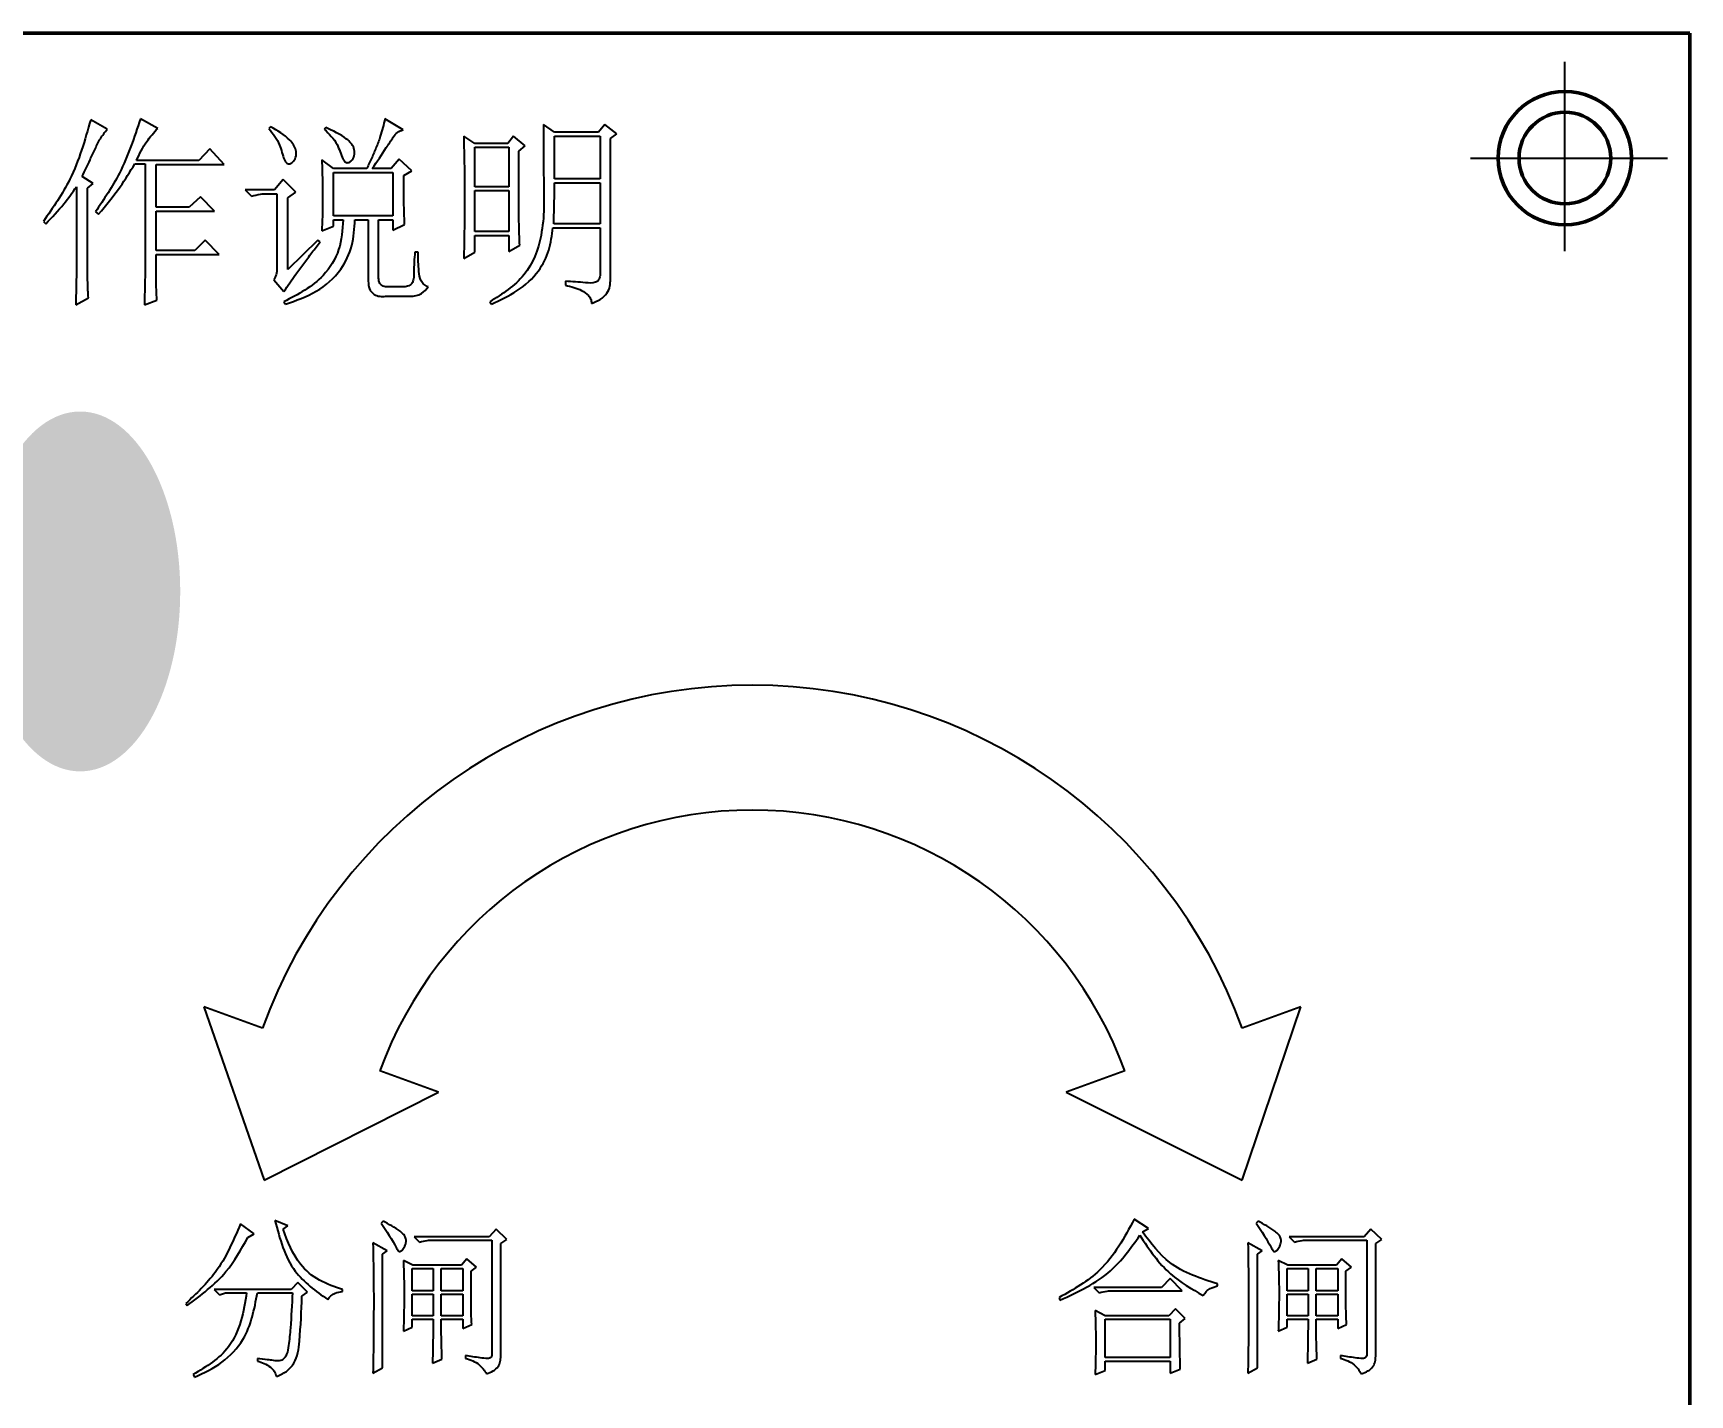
# Model space of a CAD drawing. Extents: x -61205 to 26665, y -81742 to 98141.
# Drawn here: x -37171.12 to -37131.35, y 14435.53 to 14468.22 of the extents above; entities that cross this region are included whole.
import ezdxf
from ezdxf.enums import TextEntityAlignment as Align

# ---------------------------------------------------------------- set-up
doc = ezdxf.new("R2010")
doc.units = 0
doc.header["$LTSCALE"] = 1000
doc.header["$MEASUREMENT"] = 0
doc.linetypes.add('G', pattern=[2, 1.25, -0.25, 0.25, -0.25])
for name, color, linetype in [('01', 7, 'CONTINUOUS'), ('02', 1, 'CONTINUOUS'), ('05', 4, 'G')]:
    doc.layers.add(name, color=color, linetype=linetype)
doc.styles.add('intecad', font='geditxt.shx', dxfattribs={"width": 0.667, "bigfont": 'hzfs_1.shx'})

msp = doc.modelspace()

# ---------------------------------------------------------------- linework, layer by layer
at = {"layer": '01', "lineweight": 50}
for p, q in [((-37131.354, 14468.221), (-37211.354, 14468.221)), ((-37131.354, 14428.221), (-37131.354, 14468.221))]:
    msp.add_line(p, q, dxfattribs=at)
at = {"layer": '01'}
for p, q in [((-37169.34, 14465.916), (-37169.737, 14466.143)), ((-37168.128, 14465.935), (-37168.545, 14466.162)), ((-37165.421, 14465.973), (-37165.459, 14465.935)), ((-37164.096, 14465.954), (-37164.134, 14465.916)), ((-37162.241, 14465.897), (-37162.676, 14466.162)), ((-37158.606, 14465.841), (-37158.871, 14466.03)), ((-37157.395, 14466.03), (-37157.546, 14465.841)), ((-37157.111, 14465.803), (-37157.395, 14466.03)), ((-37160.518, 14465.575), (-37160.783, 14465.746)), ((-37159.723, 14465.575), (-37160.518, 14465.575)), ((-37159.591, 14465.746), (-37159.723, 14465.575)), ((-37159.307, 14465.519), (-37159.591, 14465.746)), ((-37159.458, 14465.386), (-37159.307, 14465.519)), ((-37157.546, 14465.841), (-37158.606, 14465.841)), ((-37158.606, 14464.724), (-37158.606, 14465.746)), ((-37158.606, 14465.746), (-37157.508, 14465.746)), ((-37157.508, 14465.746), (-37157.508, 14464.724)), ((-37157.262, 14465.689), (-37157.111, 14465.803)), ((-37157.262, 14462.319), (-37157.262, 14465.689)), ((-37167.144, 14465.159), (-37168.639, 14465.159)), ((-37166.879, 14465.443), (-37167.144, 14465.159)), ((-37166.538, 14465.064), (-37166.879, 14465.443)), ((-37163.907, 14464.97), (-37164.191, 14465.178)), ((-37162.336, 14465.197), (-37162.525, 14464.97)), ((-37162.033, 14464.913), (-37162.336, 14465.197)), ((-37160.518, 14464.534), (-37160.518, 14465.481)), ((-37160.518, 14465.481), (-37159.704, 14465.481)), ((-37159.704, 14465.481), (-37159.704, 14464.534)), ((-37159.458, 14463.872), (-37159.458, 14465.386)), ((-37169.681, 14464.61), (-37169.946, 14464.78)), ((-37168.677, 14465.083), (-37168.431, 14465.083)), ((-37168.431, 14465.083), (-37168.431, 14462.622)), ((-37168.166, 14464.042), (-37168.166, 14465.064)), ((-37168.166, 14465.064), (-37166.538, 14465.064)), ((-37165.118, 14464.705), (-37165.327, 14464.459)), ((-37164.816, 14464.402), (-37165.118, 14464.705)), ((-37163.112, 14464.97), (-37163.907, 14464.97)), ((-37163.907, 14463.834), (-37163.907, 14464.875)), ((-37163.907, 14464.875), (-37162.487, 14464.875)), ((-37162.525, 14464.97), (-37162.979, 14464.97)), ((-37162.487, 14464.875), (-37162.487, 14463.834)), ((-37162.222, 14464.799), (-37162.033, 14464.913)), ((-37157.508, 14464.724), (-37158.606, 14464.724)), ((-37170.078, 14464.534), (-37170.078, 14462.736)), ((-37169.813, 14464.496), (-37169.681, 14464.61)), ((-37169.813, 14462.509), (-37169.813, 14464.496)), ((-37165.327, 14464.459), (-37166.027, 14464.459)), ((-37166.027, 14464.459), (-37165.876, 14464.307)), ((-37165.497, 14464.364), (-37165.27, 14464.364)), ((-37165.27, 14464.364), (-37165.27, 14462.584)), ((-37165.005, 14464.269), (-37164.816, 14464.402)), ((-37159.704, 14464.534), (-37160.518, 14464.534)), ((-37160.518, 14464.44), (-37159.704, 14464.44)), ((-37160.518, 14463.455), (-37160.518, 14464.44)), ((-37159.704, 14464.44), (-37159.704, 14463.455)), ((-37158.606, 14464.629), (-37157.508, 14464.629)), ((-37157.508, 14464.629), (-37157.508, 14463.645)), ((-37169.624, 14463.929), (-37169.548, 14463.872)), ((-37167.371, 14464.042), (-37168.166, 14464.042)), ((-37168.166, 14463.001), (-37168.166, 14463.947)), ((-37168.166, 14463.947), (-37166.765, 14463.947)), ((-37167.106, 14464.288), (-37167.371, 14464.042)), ((-37166.765, 14463.947), (-37167.106, 14464.288)), ((-37165.005, 14462.547), (-37165.005, 14464.269)), ((-37170.873, 14463.701), (-37170.816, 14463.645)), ((-37164.191, 14463.474), (-37163.907, 14463.588)), ((-37162.487, 14463.834), (-37163.907, 14463.834)), ((-37163.907, 14463.588), (-37163.907, 14463.739)), ((-37163.907, 14463.739), (-37163.68, 14463.739)), ((-37163.396, 14463.739), (-37163.074, 14463.739)), ((-37163.074, 14463.739), (-37163.074, 14462.263)), ((-37162.828, 14462.357), (-37162.828, 14463.739)), ((-37162.828, 14463.739), (-37162.487, 14463.739)), ((-37162.487, 14463.739), (-37162.487, 14463.493)), ((-37162.487, 14463.493), (-37162.203, 14463.626)), ((-37158.644, 14463.55), (-37157.508, 14463.55)), ((-37157.508, 14463.645), (-37158.625, 14463.645)), ((-37157.508, 14463.55), (-37157.508, 14462.433)), ((-37166.993, 14463.247), (-37167.239, 14463.001)), ((-37166.652, 14462.906), (-37166.993, 14463.247)), ((-37164.286, 14463.247), (-37165.005, 14462.547)), ((-37164.229, 14463.209), (-37164.286, 14463.247)), ((-37159.704, 14463.455), (-37160.518, 14463.455)), ((-37160.518, 14463.361), (-37159.704, 14463.361)), ((-37160.518, 14462.963), (-37160.518, 14463.361)), ((-37159.704, 14463.361), (-37159.704, 14462.982)), ((-37159.704, 14462.982), (-37159.439, 14463.133)), ((-37167.239, 14463.001), (-37168.166, 14463.001)), ((-37168.166, 14462.263), (-37168.166, 14462.906)), ((-37168.166, 14462.906), (-37166.652, 14462.906)), ((-37161.881, 14462.963), (-37161.957, 14462.963)), ((-37160.783, 14462.812), (-37160.518, 14462.963)), ((-37165.346, 14462.301), (-37165.1, 14462.017)), ((-37162.222, 14462.13), (-37162.582, 14462.13)), ((-37158.341, 14462.263), (-37158.341, 14462.168)), ((-37170.097, 14461.695), (-37169.794, 14461.865)), ((-37168.45, 14461.695), (-37168.147, 14461.808)), ((-37165.1, 14461.77), (-37165.062, 14461.714)), ((-37162.658, 14461.903), (-37162.071, 14461.903)), ((-37160.159, 14461.77), (-37160.121, 14461.714)), ((-37165.616, 14444.33), (-37167.026, 14444.842)), ((-37167.026, 14444.842), (-37165.572, 14440.678)), ((-37142.098, 14440.678), (-37140.688, 14444.842)), ((-37140.688, 14444.842), (-37142.098, 14444.33)), ((-37161.387, 14442.792), (-37162.797, 14443.304)), ((-37144.917, 14443.304), (-37146.327, 14442.792)), ((-37165.572, 14440.678), (-37161.387, 14442.792)), ((-37146.327, 14442.792), (-37142.098, 14440.678)), ((-37165.006, 14439.584), (-37165.315, 14439.714)), ((-37162.719, 14439.697), (-37162.767, 14439.649)), ((-37144.347, 14439.519), (-37144.688, 14439.746)), ((-37141.719, 14439.697), (-37141.767, 14439.649)), ((-37165.818, 14439.389), (-37166.142, 14439.632)), ((-37165.964, 14439.308), (-37165.818, 14439.389)), ((-37165.12, 14439.503), (-37165.006, 14439.584)), ((-37160.171, 14439.324), (-37161.972, 14439.324)), ((-37161.972, 14439.324), (-37161.842, 14439.194)), ((-37160.009, 14439.503), (-37160.171, 14439.324)), ((-37159.749, 14439.259), (-37160.009, 14439.503)), ((-37159.895, 14439.162), (-37159.749, 14439.259)), ((-37144.493, 14439.438), (-37144.347, 14439.519)), ((-37140.972, 14439.324), (-37140.842, 14439.194)), ((-37139.171, 14439.324), (-37140.972, 14439.324)), ((-37139.009, 14439.503), (-37139.171, 14439.324)), ((-37138.749, 14439.259), (-37139.009, 14439.503)), ((-37138.895, 14439.162), (-37138.749, 14439.259)), ((-37162.621, 14438.983), (-37162.962, 14439.178)), ((-37162.735, 14438.902), (-37162.621, 14438.983)), ((-37162.735, 14436.176), (-37162.735, 14438.902)), ((-37161.518, 14439.243), (-37160.106, 14439.243)), ((-37160.106, 14439.243), (-37160.106, 14436.517)), ((-37159.895, 14436.452), (-37159.895, 14439.162)), ((-37141.621, 14438.983), (-37141.962, 14439.178)), ((-37141.735, 14438.902), (-37141.621, 14438.983)), ((-37141.735, 14436.176), (-37141.735, 14438.902)), ((-37140.518, 14439.243), (-37139.106, 14439.243)), ((-37139.106, 14439.243), (-37139.106, 14436.517)), ((-37138.895, 14436.452), (-37138.895, 14439.162)), ((-37162.005, 14438.643), (-37162.232, 14438.756)), ((-37162.021, 14438.561), (-37161.518, 14438.561)), ((-37162.021, 14438.026), (-37162.021, 14438.561)), ((-37160.836, 14438.643), (-37162.005, 14438.643)), ((-37161.518, 14438.561), (-37161.518, 14438.026)), ((-37161.323, 14438.561), (-37160.804, 14438.561)), ((-37161.323, 14438.026), (-37161.323, 14438.561)), ((-37160.707, 14438.789), (-37160.836, 14438.643)), ((-37160.804, 14438.561), (-37160.804, 14438.026)), ((-37160.479, 14438.594), (-37160.707, 14438.789)), ((-37160.609, 14438.497), (-37160.479, 14438.594)), ((-37160.609, 14437.701), (-37160.609, 14438.497)), ((-37141.005, 14438.643), (-37141.232, 14438.756)), ((-37141.021, 14438.561), (-37140.518, 14438.561)), ((-37141.021, 14438.026), (-37141.021, 14438.561)), ((-37139.836, 14438.643), (-37141.005, 14438.643)), ((-37140.518, 14438.561), (-37140.518, 14438.026)), ((-37140.323, 14438.026), (-37140.323, 14438.561)), ((-37140.323, 14438.561), (-37139.804, 14438.561)), ((-37139.707, 14438.789), (-37139.836, 14438.643)), ((-37139.804, 14438.561), (-37139.804, 14438.026)), ((-37139.479, 14438.594), (-37139.707, 14438.789)), ((-37139.609, 14438.497), (-37139.479, 14438.594)), ((-37139.609, 14437.701), (-37139.609, 14438.497)), ((-37164.925, 14438.058), (-37166.775, 14438.058)), ((-37166.775, 14438.058), (-37166.645, 14437.929)), ((-37164.763, 14438.221), (-37164.925, 14438.058)), ((-37164.536, 14437.994), (-37164.763, 14438.221)), ((-37163.692, 14438.01), (-37163.692, 14438.058)), ((-37144.039, 14438.107), (-37145.661, 14438.107)), ((-37145.661, 14438.107), (-37145.532, 14437.977)), ((-37143.828, 14438.318), (-37144.039, 14438.107)), ((-37143.536, 14438.026), (-37143.828, 14438.318)), ((-37142.692, 14438.14), (-37142.692, 14438.188)), ((-37167.457, 14437.718), (-37167.424, 14437.669)), ((-37166.645, 14437.929), (-37166.499, 14437.977)), ((-37166.499, 14437.977), (-37165.996, 14437.977)), ((-37165.737, 14437.977), (-37164.893, 14437.977)), ((-37164.666, 14437.896), (-37164.536, 14437.994)), ((-37161.518, 14438.026), (-37162.021, 14438.026)), ((-37162.021, 14437.945), (-37161.518, 14437.945)), ((-37162.021, 14437.426), (-37162.021, 14437.945)), ((-37161.518, 14437.945), (-37161.518, 14437.426)), ((-37160.804, 14438.026), (-37161.323, 14438.026)), ((-37161.323, 14437.945), (-37160.804, 14437.945)), ((-37161.323, 14437.426), (-37161.323, 14437.945)), ((-37160.804, 14437.945), (-37160.804, 14437.426)), ((-37146.489, 14437.864), (-37146.473, 14437.799)), ((-37145.191, 14438.026), (-37143.536, 14438.026)), ((-37140.518, 14438.026), (-37141.021, 14438.026)), ((-37141.021, 14437.426), (-37141.021, 14437.945)), ((-37141.021, 14437.945), (-37140.518, 14437.945)), ((-37140.518, 14437.945), (-37140.518, 14437.426)), ((-37139.804, 14438.026), (-37140.323, 14438.026)), ((-37140.323, 14437.945), (-37139.804, 14437.945)), ((-37140.323, 14437.426), (-37140.323, 14437.945)), ((-37139.804, 14437.945), (-37139.804, 14437.426)), ((-37161.518, 14437.426), (-37162.021, 14437.426)), ((-37162.021, 14437.15), (-37162.021, 14437.345)), ((-37162.021, 14437.345), (-37161.518, 14437.345)), ((-37160.804, 14437.426), (-37161.323, 14437.426)), ((-37161.323, 14437.345), (-37160.804, 14437.345)), ((-37160.804, 14437.345), (-37160.804, 14437.117)), ((-37145.386, 14437.426), (-37145.629, 14437.555)), ((-37143.86, 14437.426), (-37145.386, 14437.426)), ((-37145.386, 14437.345), (-37143.828, 14437.345)), ((-37145.386, 14436.42), (-37145.386, 14437.345)), ((-37143.698, 14437.588), (-37143.86, 14437.426)), ((-37143.828, 14437.345), (-37143.828, 14436.42)), ((-37143.471, 14437.361), (-37143.698, 14437.588)), ((-37143.601, 14437.247), (-37143.471, 14437.361)), ((-37140.518, 14437.426), (-37141.021, 14437.426)), ((-37141.021, 14437.15), (-37141.021, 14437.345)), ((-37141.021, 14437.345), (-37140.518, 14437.345)), ((-37139.804, 14437.426), (-37140.323, 14437.426)), ((-37140.323, 14437.345), (-37139.804, 14437.345)), ((-37139.804, 14437.345), (-37139.804, 14437.117)), ((-37162.232, 14437.052), (-37162.021, 14437.15)), ((-37160.804, 14437.117), (-37160.593, 14437.215)), ((-37141.232, 14437.052), (-37141.021, 14437.15)), ((-37139.804, 14437.117), (-37139.593, 14437.215)), ((-37160.739, 14436.468), (-37160.739, 14436.403)), ((-37139.739, 14436.468), (-37139.739, 14436.403)), ((-37165.737, 14436.403), (-37165.737, 14436.339)), ((-37162.962, 14436.046), (-37162.735, 14436.176)), ((-37161.534, 14436.29), (-37161.307, 14436.387)), ((-37145.629, 14436.014), (-37145.386, 14436.111)), ((-37143.828, 14436.42), (-37145.386, 14436.42)), ((-37145.386, 14436.111), (-37145.386, 14436.339)), ((-37145.386, 14436.339), (-37143.828, 14436.339)), ((-37143.828, 14436.339), (-37143.828, 14436.046)), ((-37143.828, 14436.046), (-37143.585, 14436.144)), ((-37141.962, 14436.046), (-37141.735, 14436.176)), ((-37140.534, 14436.29), (-37140.307, 14436.387)), ((-37167.278, 14436.014), (-37167.246, 14435.949))]:
    msp.add_line(p, q, dxfattribs=at)
at = {"layer": '01', "lineweight": 50}
for radius in [1.6, 1.1]:
    msp.add_circle((-37134.354, 14465.221), radius, dxfattribs=at)
at = {"layer": '01'}
for radius in [12.513, 9.513]:
    msp.add_arc((-37153.857, 14440.053), radius, 19.9865, 160.0135, dxfattribs=at)
for points, knots in [([(-37169.737, 14466.143), (-37169.876, 14465.653), (-37170.124, 14464.776), (-37170.644, 14464.03), (-37170.873, 14463.701)], [0, 0, 0, 0, 0.559407, 1, 1, 1, 1]), ([(-37169.946, 14464.78), (-37169.881, 14464.912), (-37169.775, 14465.128), (-37169.633, 14465.432), (-37169.515, 14465.692), (-37169.398, 14465.842), (-37169.34, 14465.916)], [0, 0, 0, 0, 0.340223, 0.560369, 0.780441, 1, 1, 1, 1]), ([(-37168.545, 14466.162), (-37168.691, 14465.718), (-37168.953, 14464.925), (-37169.419, 14464.233), (-37169.624, 14463.929)], [0, 0, 0, 0, 0.559638, 1, 1, 1, 1]), ([(-37168.639, 14465.159), (-37168.565, 14465.319), (-37168.433, 14465.603), (-37168.221, 14465.834), (-37168.128, 14465.935)], [0, 0, 0, 0, 0.561439, 1, 1, 1, 1]), ([(-37165.459, 14465.935), (-37165.361, 14465.807), (-37165.186, 14465.58), (-37165.135, 14465.272), (-37165.063, 14465.127), (-37165.028, 14465.094), (-37164.983, 14465.077), (-37164.922, 14465.095), (-37164.855, 14465.161), (-37164.795, 14465.268), (-37164.808, 14465.463), (-37165.009, 14465.742), (-37165.256, 14465.88), (-37165.421, 14465.973)], [0, 0, 0, 0, 0.210608, 0.375916, 0.407249, 0.422916, 0.438472, 0.46959, 0.500865, 0.563318, 0.625505, 0.74978, 1, 1, 1, 1]), ([(-37164.134, 14465.916), (-37164.016, 14465.802), (-37163.806, 14465.598), (-37163.733, 14465.289), (-37163.654, 14465.146), (-37163.616, 14465.115), (-37163.568, 14465.106), (-37163.51, 14465.132), (-37163.439, 14465.196), (-37163.399, 14465.314), (-37163.409, 14465.46), (-37163.487, 14465.585), (-37163.701, 14465.777), (-37163.92, 14465.875), (-37164.096, 14465.954)], [0, 0, 0, 0, 0.210427, 0.375257, 0.406533, 0.422179, 0.437809, 0.468931, 0.500281, 0.562462, 0.624718, 0.687106, 0.749744, 1, 1, 1, 1]), ([(-37162.676, 14466.162), (-37162.709, 14466.022), (-37162.763, 14465.79), (-37162.882, 14465.481), (-37162.989, 14465.222), (-37163.071, 14465.054), (-37163.112, 14464.97)], [0, 0, 0, 0, 0.339626, 0.559749, 0.779872, 1, 1, 1, 1]), ([(-37162.979, 14464.97), (-37162.866, 14465.137), (-37162.695, 14465.388), (-37162.506, 14465.681), (-37162.385, 14465.849), (-37162.289, 14465.881), (-37162.241, 14465.897)], [0, 0, 0, 0, 0.502023, 0.75302, 0.878358, 1, 1, 1, 1]), ([(-37158.871, 14466.03), (-37158.872, 14465.585), (-37158.872, 14464.696), (-37158.829, 14463.461), (-37159.258, 14462.337), (-37159.858, 14461.96), (-37160.159, 14461.77)], [0, 0, 0, 0, 0.281313, 0.562493, 0.780356, 1, 1, 1, 1]), ([(-37160.783, 14465.746), (-37160.776, 14465.413), (-37160.765, 14464.866), (-37160.764, 14464.103), (-37160.768, 14463.457), (-37160.778, 14463.027), (-37160.783, 14462.812)], [0, 0, 0, 0, 0.3399949, 0.56, 0.7800014, 1, 1, 1, 1]), ([(-37164.191, 14465.178), (-37164.184, 14464.985), (-37164.172, 14464.667), (-37164.171, 14464.224), (-37164.174, 14463.849), (-37164.185, 14463.599), (-37164.191, 14463.474)], [0, 0, 0, 0, 0.339979, 0.559989, 0.780003, 1, 1, 1, 1]), ([(-37169.548, 14463.872), (-37169.37, 14464.087), (-37169.053, 14464.471), (-37168.792, 14464.896), (-37168.677, 14465.083)], [0, 0, 0, 0, 0.5599117, 1, 1, 1, 1]), ([(-37162.203, 14463.626), (-37162.209, 14463.759), (-37162.218, 14463.978), (-37162.22, 14464.283), (-37162.222, 14464.541), (-37162.222, 14464.713), (-37162.222, 14464.799)], [0, 0, 0, 0, 0.339979, 0.559981, 0.779987, 1, 1, 1, 1]), ([(-37170.816, 14463.645), (-37170.667, 14463.801), (-37170.399, 14464.08), (-37170.176, 14464.395), (-37170.078, 14464.534)], [0, 0, 0, 0, 0.559975, 1, 1, 1, 1]), ([(-37165.876, 14464.307), (-37165.806, 14464.326), (-37165.682, 14464.36), (-37165.554, 14464.363), (-37165.497, 14464.364)], [0, 0, 0, 0, 0.5598245, 1, 1, 1, 1]), ([(-37158.625, 14463.645), (-37158.619, 14463.828), (-37158.608, 14464.156), (-37158.607, 14464.485), (-37158.606, 14464.629)], [0, 0, 0, 0, 0.559994, 1, 1, 1, 1]), ([(-37163.68, 14463.739), (-37163.696, 14463.496), (-37163.727, 14463.009), (-37164.203, 14462.243), (-37164.759, 14461.95), (-37165.1, 14461.77)], [0, 0, 0, 0, 0.28076, 0.560477, 1, 1, 1, 1]), ([(-37165.062, 14461.714), (-37164.809, 14461.801), (-37164.306, 14461.976), (-37163.728, 14462.476), (-37163.435, 14463.111), (-37163.409, 14463.53), (-37163.396, 14463.739)], [0, 0, 0, 0, 0.28074, 0.559557, 0.779834, 1, 1, 1, 1]), ([(-37160.121, 14461.714), (-37159.908, 14461.812), (-37159.483, 14462.007), (-37158.989, 14462.453), (-37158.714, 14463.001), (-37158.668, 14463.367), (-37158.644, 14463.55)], [0, 0, 0, 0, 0.280098, 0.559976, 0.779773, 1, 1, 1, 1]), ([(-37159.439, 14463.133), (-37159.446, 14463.271), (-37159.458, 14463.517), (-37159.458, 14463.763), (-37159.458, 14463.872)], [0, 0, 0, 0, 0.5599767, 1, 1, 1, 1]), ([(-37165.1, 14462.017), (-37165.007, 14462.156), (-37164.854, 14462.386), (-37164.623, 14462.692), (-37164.427, 14462.951), (-37164.295, 14463.123), (-37164.229, 14463.209)], [0, 0, 0, 0, 0.3399744, 0.5599831, 0.7799909, 1, 1, 1, 1]), ([(-37170.078, 14462.736), (-37170.08, 14462.542), (-37170.082, 14462.194), (-37170.093, 14461.847), (-37170.097, 14461.695)], [0, 0, 0, 0, 0.559998, 1, 1, 1, 1]), ([(-37161.957, 14462.963), (-37161.969, 14462.803), (-37161.988, 14462.563), (-37161.979, 14462.286), (-37162.049, 14462.183), (-37162.119, 14462.137), (-37162.181, 14462.133), (-37162.222, 14462.13)], [0, 0, 0, 0, 0.5011954, 0.7506311, 0.8130121, 0.8754715, 1, 1, 1, 1]), ([(-37161.635, 14462.13), (-37161.671, 14462.145), (-37161.743, 14462.176), (-37161.837, 14462.306), (-37161.873, 14462.579), (-37161.878, 14462.809), (-37161.881, 14462.963)], [0, 0, 0, 0, 0.1245817, 0.2492668, 0.4986389, 1, 1, 1, 1]), ([(-37169.794, 14461.865), (-37169.801, 14461.985), (-37169.812, 14462.2), (-37169.813, 14462.414), (-37169.813, 14462.509)], [0, 0, 0, 0, 0.5599837, 1, 1, 1, 1]), ([(-37168.431, 14462.622), (-37168.433, 14462.449), (-37168.436, 14462.14), (-37168.446, 14461.831), (-37168.45, 14461.695)], [0, 0, 0, 0, 0.5599853, 1, 1, 1, 1]), ([(-37165.27, 14462.584), (-37165.27, 14462.527), (-37165.27, 14462.425), (-37165.323, 14462.339), (-37165.346, 14462.301)], [0, 0, 0, 0, 0.561754, 1, 1, 1, 1]), ([(-37162.582, 14462.13), (-37162.619, 14462.129), (-37162.692, 14462.127), (-37162.786, 14462.182), (-37162.824, 14462.271), (-37162.827, 14462.329), (-37162.828, 14462.357)], [0, 0, 0, 0, 0.280896, 0.558868, 0.779021, 1, 1, 1, 1]), ([(-37157.508, 14462.433), (-37157.512, 14462.392), (-37157.517, 14462.331), (-37157.566, 14462.265), (-37157.676, 14462.209), (-37157.946, 14462.238), (-37158.183, 14462.253), (-37158.341, 14462.263)], [0, 0, 0, 0, 0.124379, 0.186749, 0.249261, 0.498652, 1, 1, 1, 1]), ([(-37157.717, 14461.733), (-37157.646, 14461.759), (-37157.504, 14461.812), (-37157.345, 14461.959), (-37157.266, 14462.141), (-37157.264, 14462.26), (-37157.262, 14462.319)], [0, 0, 0, 0, 0.280406, 0.559786, 0.779712, 1, 1, 1, 1]), ([(-37168.147, 14461.808), (-37168.153, 14461.893), (-37168.162, 14462.044), (-37168.165, 14462.196), (-37168.166, 14462.263)], [0, 0, 0, 0, 0.560005, 1, 1, 1, 1]), ([(-37163.074, 14462.263), (-37163.071, 14462.202), (-37163.065, 14462.081), (-37162.952, 14461.939), (-37162.799, 14461.896), (-37162.705, 14461.901), (-37162.658, 14461.903)], [0, 0, 0, 0, 0.280759, 0.558183, 0.77873, 1, 1, 1, 1]), ([(-37162.071, 14461.903), (-37162.023, 14461.906), (-37161.927, 14461.911), (-37161.764, 14461.976), (-37161.684, 14462.072), (-37161.635, 14462.13)], [0, 0, 0, 0, 0.280776, 0.561233, 1, 1, 1, 1]), ([(-37158.341, 14462.168), (-37158.208, 14462.136), (-37158.009, 14462.087), (-37157.806, 14461.952), (-37157.728, 14461.836), (-37157.72, 14461.767), (-37157.717, 14461.733)], [0, 0, 0, 0, 0.50019, 0.749757, 0.875107, 1, 1, 1, 1]), ([(-37165.315, 14439.714), (-37165.199, 14439.274), (-37164.992, 14438.489), (-37164.337, 14438.021), (-37164.049, 14437.815)], [0, 0, 0, 0, 0.559476, 1, 1, 1, 1]), ([(-37162.767, 14439.649), (-37162.634, 14439.454), (-37162.49, 14439.243), (-37162.375, 14439.002), (-37162.346, 14438.974), (-37162.314, 14438.965), (-37162.284, 14438.98), (-37162.255, 14439.007), (-37162.215, 14439.062), (-37162.17, 14439.148), (-37162.158, 14439.271), (-37162.219, 14439.379), (-37162.404, 14439.529), (-37162.579, 14439.623), (-37162.719, 14439.697)], [0, 0, 0, 0, 0.373828, 0.405166, 0.420919, 0.436509, 0.454024, 0.471614, 0.499251, 0.561898, 0.62408, 0.686253, 0.749012, 1, 1, 1, 1]), ([(-37144.688, 14439.746), (-37144.929, 14439.302), (-37145.361, 14438.506), (-37146.144, 14438.06), (-37146.489, 14437.864)], [0, 0, 0, 0, 0.55849, 1, 1, 1, 1]), ([(-37141.767, 14439.649), (-37141.634, 14439.454), (-37141.49, 14439.243), (-37141.375, 14439.002), (-37141.346, 14438.974), (-37141.314, 14438.965), (-37141.284, 14438.98), (-37141.255, 14439.007), (-37141.215, 14439.062), (-37141.17, 14439.148), (-37141.158, 14439.271), (-37141.219, 14439.379), (-37141.404, 14439.529), (-37141.579, 14439.623), (-37141.719, 14439.697)], [0, 0, 0, 0, 0.373828, 0.405166, 0.420919, 0.436509, 0.454024, 0.471614, 0.499251, 0.561898, 0.62408, 0.686253, 0.749012, 1, 1, 1, 1]), ([(-37166.142, 14439.632), (-37166.317, 14439.225), (-37166.628, 14438.496), (-37167.203, 14437.956), (-37167.457, 14437.718)], [0, 0, 0, 0, 0.5599642, 1, 1, 1, 1]), ([(-37167.424, 14437.669), (-37167.089, 14437.92), (-37166.488, 14438.368), (-37166.124, 14439.02), (-37165.964, 14439.308)], [0, 0, 0, 0, 0.55873, 1, 1, 1, 1]), ([(-37163.692, 14438.058), (-37163.882, 14438.12), (-37164.263, 14438.244), (-37164.825, 14438.719), (-37165.008, 14439.206), (-37165.12, 14439.503)], [0, 0, 0, 0, 0.280081, 0.560752, 1, 1, 1, 1]), ([(-37146.473, 14437.799), (-37146.039, 14437.998), (-37145.262, 14438.355), (-37144.774, 14439.05), (-37144.558, 14439.357)], [0, 0, 0, 0, 0.559066, 1, 1, 1, 1]), ([(-37144.558, 14439.357), (-37144.334, 14439.022), (-37143.933, 14438.423), (-37143.308, 14438.069), (-37143.033, 14437.912)], [0, 0, 0, 0, 0.558739, 1, 1, 1, 1]), ([(-37142.692, 14438.188), (-37143.101, 14438.321), (-37143.833, 14438.558), (-37144.291, 14439.169), (-37144.493, 14439.438)], [0, 0, 0, 0, 0.559278, 1, 1, 1, 1]), ([(-37162.962, 14439.178), (-37162.955, 14438.823), (-37162.944, 14438.239), (-37162.946, 14437.424), (-37162.949, 14436.735), (-37162.958, 14436.276), (-37162.962, 14436.046)], [0, 0, 0, 0, 0.339993, 0.559996, 0.779999, 1, 1, 1, 1]), ([(-37161.842, 14439.194), (-37161.783, 14439.21), (-37161.676, 14439.239), (-37161.566, 14439.242), (-37161.518, 14439.243)], [0, 0, 0, 0, 0.559823, 1, 1, 1, 1]), ([(-37141.962, 14439.178), (-37141.955, 14438.823), (-37141.944, 14438.239), (-37141.946, 14437.424), (-37141.949, 14436.735), (-37141.958, 14436.276), (-37141.962, 14436.046)], [0, 0, 0, 0, 0.339993, 0.559996, 0.779999, 1, 1, 1, 1]), ([(-37140.842, 14439.194), (-37140.783, 14439.21), (-37140.676, 14439.239), (-37140.566, 14439.242), (-37140.518, 14439.243)], [0, 0, 0, 0, 0.559825, 1, 1, 1, 1]), ([(-37162.232, 14438.756), (-37162.225, 14438.563), (-37162.214, 14438.245), (-37162.215, 14437.802), (-37162.219, 14437.427), (-37162.227, 14437.177), (-37162.232, 14437.052)], [0, 0, 0, 0, 0.3399707, 0.5599819, 0.7799927, 1, 1, 1, 1]), ([(-37141.232, 14438.756), (-37141.225, 14438.563), (-37141.214, 14438.245), (-37141.215, 14437.802), (-37141.219, 14437.427), (-37141.227, 14437.177), (-37141.232, 14437.052)], [0, 0, 0, 0, 0.339971, 0.559982, 0.779993, 1, 1, 1, 1]), ([(-37143.033, 14437.912), (-37143.011, 14437.946), (-37142.967, 14438.012), (-37142.851, 14438.097), (-37142.752, 14438.123), (-37142.692, 14438.14)], [0, 0, 0, 0, 0.2799432, 0.5601583, 1, 1, 1, 1]), ([(-37165.996, 14437.977), (-37166.032, 14437.75), (-37166.102, 14437.297), (-37166.443, 14436.519), (-37166.962, 14436.205), (-37167.278, 14436.014)], [0, 0, 0, 0, 0.280922, 0.561342, 1, 1, 1, 1]), ([(-37167.246, 14435.949), (-37167.019, 14436.056), (-37166.566, 14436.268), (-37165.931, 14436.941), (-37165.81, 14437.584), (-37165.737, 14437.977)], [0, 0, 0, 0, 0.281022, 0.560127, 1, 1, 1, 1]), ([(-37164.893, 14437.977), (-37164.908, 14437.695), (-37164.931, 14437.271), (-37164.975, 14436.779), (-37165.014, 14436.532), (-37165.082, 14436.407), (-37165.194, 14436.327), (-37165.341, 14436.352), (-37165.526, 14436.37), (-37165.654, 14436.39), (-37165.737, 14436.403)], [0, 0, 0, 0, 0.375539, 0.563282, 0.65688, 0.703659, 0.749976, 0.828157, 0.889842, 1, 1, 1, 1]), ([(-37165.282, 14435.965), (-37165.199, 14436.001), (-37165.032, 14436.073), (-37164.779, 14436.35), (-37164.701, 14437.003), (-37164.68, 14437.538), (-37164.666, 14437.896)], [0, 0, 0, 0, 0.124965, 0.249614, 0.498566, 1, 1, 1, 1]), ([(-37164.049, 14437.815), (-37164.025, 14437.847), (-37163.978, 14437.91), (-37163.855, 14437.986), (-37163.754, 14438.001), (-37163.692, 14438.01)], [0, 0, 0, 0, 0.280307, 0.560434, 1, 1, 1, 1]), ([(-37160.593, 14437.215), (-37160.598, 14437.306), (-37160.607, 14437.468), (-37160.608, 14437.63), (-37160.609, 14437.701)], [0, 0, 0, 0, 0.560001, 1, 1, 1, 1]), ([(-37145.532, 14437.977), (-37145.469, 14437.993), (-37145.357, 14438.022), (-37145.242, 14438.025), (-37145.191, 14438.026)], [0, 0, 0, 0, 0.559904, 1, 1, 1, 1]), ([(-37139.593, 14437.215), (-37139.598, 14437.306), (-37139.607, 14437.468), (-37139.608, 14437.63), (-37139.609, 14437.701)], [0, 0, 0, 0, 0.5600011, 1, 1, 1, 1]), ([(-37161.518, 14437.345), (-37161.519, 14437.148), (-37161.521, 14436.796), (-37161.53, 14436.445), (-37161.534, 14436.29)], [0, 0, 0, 0, 0.56, 1, 1, 1, 1]), ([(-37161.307, 14436.387), (-37161.313, 14436.566), (-37161.323, 14436.885), (-37161.323, 14437.204), (-37161.323, 14437.345)], [0, 0, 0, 0, 0.559978, 1, 1, 1, 1]), ([(-37145.629, 14437.555), (-37145.62, 14437.268), (-37145.605, 14436.754), (-37145.622, 14436.24), (-37145.629, 14436.014)], [0, 0, 0, 0, 0.559986, 1, 1, 1, 1]), ([(-37140.518, 14437.345), (-37140.519, 14437.148), (-37140.521, 14436.796), (-37140.53, 14436.445), (-37140.534, 14436.29)], [0, 0, 0, 0, 0.5600001, 1, 1, 1, 1]), ([(-37140.307, 14436.387), (-37140.313, 14436.566), (-37140.323, 14436.885), (-37140.323, 14437.204), (-37140.323, 14437.345)], [0, 0, 0, 0, 0.559978, 1, 1, 1, 1]), ([(-37143.585, 14436.144), (-37143.59, 14436.35), (-37143.6, 14436.717), (-37143.601, 14437.085), (-37143.601, 14437.247)], [0, 0, 0, 0, 0.55999, 1, 1, 1, 1]), ([(-37160.106, 14436.517), (-37160.107, 14436.502), (-37160.108, 14436.473), (-37160.126, 14436.43), (-37160.165, 14436.403), (-37160.255, 14436.397), (-37160.446, 14436.423), (-37160.622, 14436.45), (-37160.739, 14436.468)], [0, 0, 0, 0, 0.06254, 0.124801, 0.187158, 0.249505, 0.499581, 1, 1, 1, 1]), ([(-37139.106, 14436.517), (-37139.107, 14436.502), (-37139.108, 14436.473), (-37139.126, 14436.43), (-37139.165, 14436.403), (-37139.255, 14436.397), (-37139.446, 14436.423), (-37139.622, 14436.45), (-37139.739, 14436.468)], [0, 0, 0, 0, 0.06254, 0.124802, 0.187158, 0.249503, 0.49958, 1, 1, 1, 1]), ([(-37165.737, 14436.339), (-37165.626, 14436.301), (-37165.472, 14436.249), (-37165.323, 14436.097), (-37165.296, 14436.009), (-37165.282, 14435.965)], [0, 0, 0, 0, 0.559497, 0.779857, 1, 1, 1, 1]), ([(-37160.739, 14436.403), (-37160.621, 14436.364), (-37160.411, 14436.293), (-37160.289, 14436.11), (-37160.236, 14436.03)], [0, 0, 0, 0, 0.561402, 1, 1, 1, 1]), ([(-37160.236, 14436.03), (-37160.129, 14436.074), (-37159.98, 14436.135), (-37159.901, 14436.323), (-37159.897, 14436.409), (-37159.895, 14436.452)], [0, 0, 0, 0, 0.558706, 0.778848, 1, 1, 1, 1]), ([(-37139.739, 14436.403), (-37139.621, 14436.364), (-37139.411, 14436.293), (-37139.289, 14436.11), (-37139.236, 14436.03)], [0, 0, 0, 0, 0.561402, 1, 1, 1, 1]), ([(-37139.236, 14436.03), (-37139.129, 14436.074), (-37138.98, 14436.135), (-37138.901, 14436.323), (-37138.897, 14436.409), (-37138.895, 14436.452)], [0, 0, 0, 0, 0.5587055, 0.7788478, 1, 1, 1, 1])]:
    msp.add_open_spline(points, degree=3, knots=knots, dxfattribs=at)
at = {"layer": '05', "lineweight": -3, "ltscale": 2}
msp.add_line((-37134.354, 14462.986), (-37134.354, 14467.528), dxfattribs=at)
at = {"layer": '05'}
msp.add_line((-37136.619, 14465.221), (-37131.891, 14465.221), dxfattribs=at)

# ---------------------------------------------------------------- texts
at = {"layer": '02', "style": 'intecad', "width": 0.667}
msp.add_text('●', height=8, dxfattribs=at).set_placement((-37169.99, 14454.768, 0), align=Align.MIDDLE)

doc.saveas('drawing.dxf')
